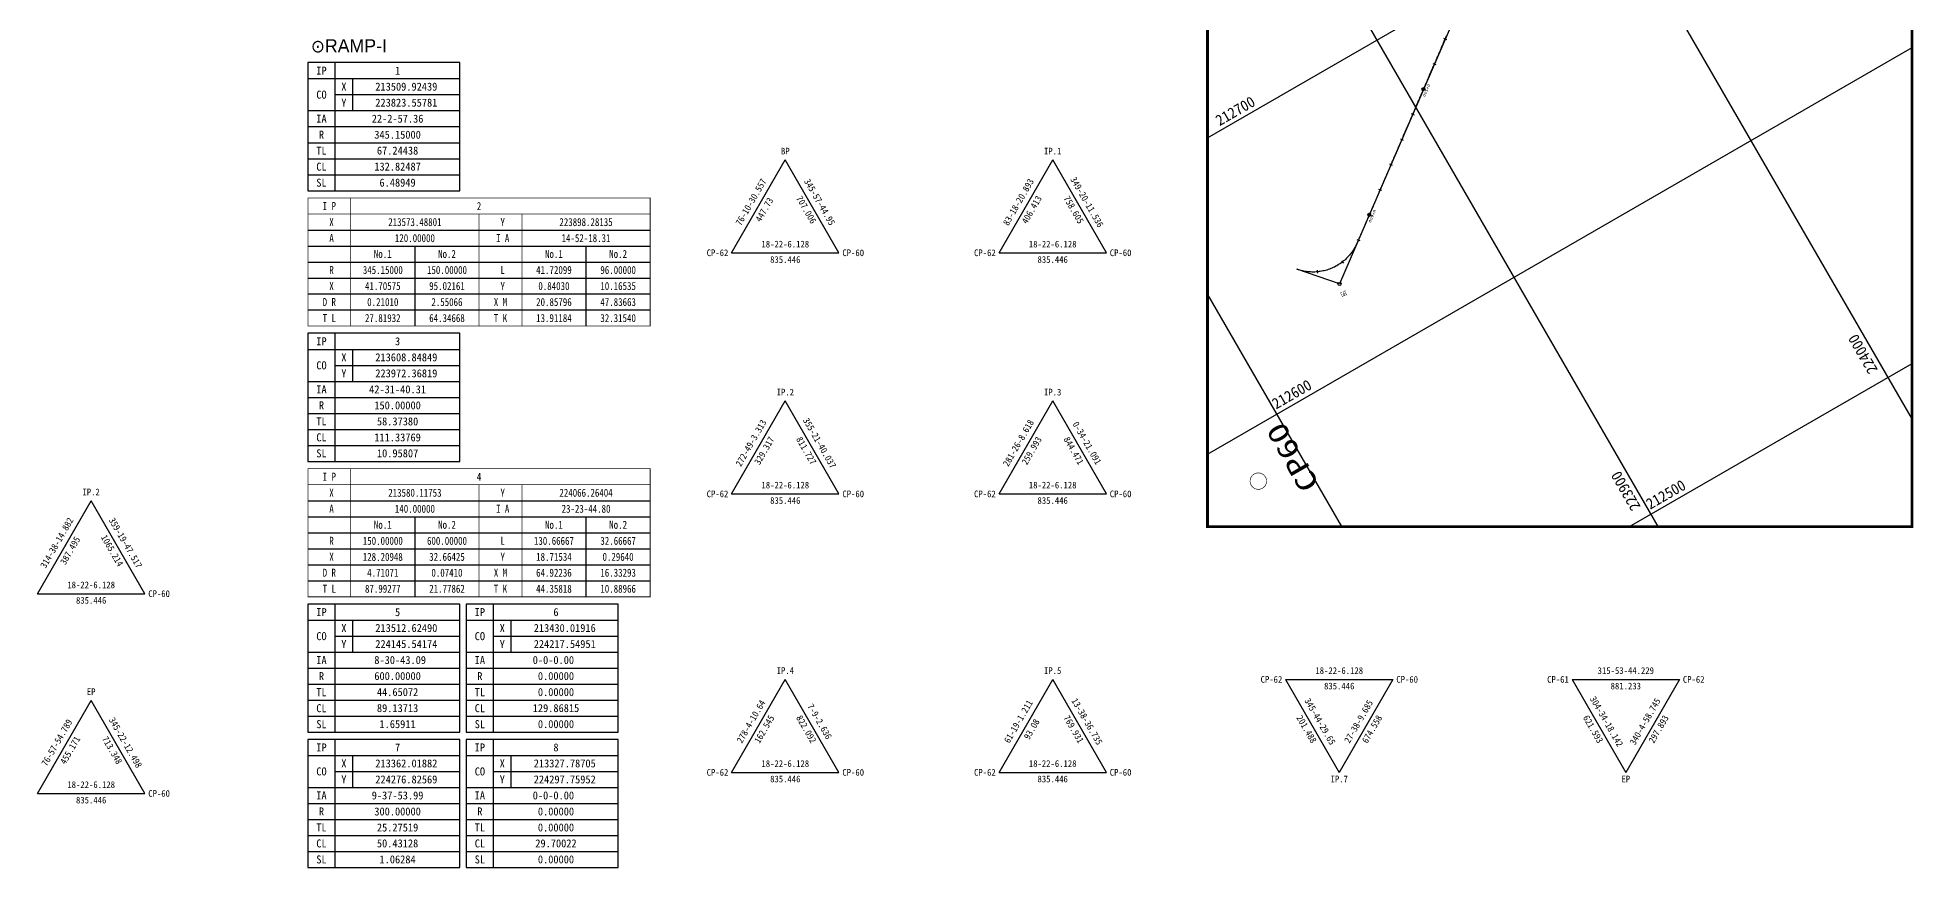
# Model space of a CAD drawing. Extents: x -2894 to -714, y 147 to 1611.
# Drawn here: x -2085 to -714, y 147 to 753 of the extents above; entities that cross this region are included whole.
import ezdxf
from ezdxf.enums import TextEntityAlignment as Align

# ---------------------------------------------------------------- set-up
doc = ezdxf.new("R2010")
doc.units = 0
doc.header["$MEASUREMENT"] = 0
doc.layers.get('0').update_dxf_attribs({"linetype": 'CONTINUOUS'})
for name, color, linetype in [('CA-ALGN-CNTL', 2, 'CONTINUOUS'), ('CA-ALGN-IPLN', 1, 'CONTINUOUS'), ('CA-ALGN-IPSM', 2, 'CONTINUOUS'), ('CA-ALGN-STSM', 2, 'CONTINUOUS'), ('CA-ALGN-TBSM', 2, 'CONTINUOUS'), ('CA-ALGN-TEXT', 3, 'CONTINUOUS'), ('CA-DIML', 1, 'CONTINUOUS'), ('CA-DIMT', 3, 'CONTINUOUS'), ('CA-TABL-LIN1', 4, 'CONTINUOUS'), ('CA-TABL-LIN2', 1, 'CONTINUOUS'), ('CA-TABL-TEX2', 3, 'CONTINUOUS'), ('CV-GRID-BORD', 4, 'CONTINUOUS'), ('CV-GRID-LINE', 1, 'CONTINUOUS'), ('CV-GRID-TEXT', 4, 'CONTINUOUS'), ('CV-SURV-SYMB', 3, 'CONTINUOUS'), ('CV-SURV-TEXT', 3, 'CONTINUOUS'), ('CZ-TEX1', 6, 'CONTINUOUS')]:
    doc.layers.add(name, color=color, linetype=linetype)
doc.styles.add('GHS', font='DotumChe.ttf')
doc.styles.add('GTXT', font='DotumChe.ttf')

# ---------------------------------------------------------------- blocks, each defined once
blk = doc.blocks.new('CVSVCPM')
at = {"const_width": 0.15}
blk.add_lwpolyline([(0, 2, -1), (0, -2, -1), (0, 2)], format="xyb", dxfattribs=at)
at = {"style": 'GTXT', "flags": 1}
blk.add_attdef('NO', text='', height=2.5, dxfattribs=at).set_placement((0, 4.76), align=Align.MIDDLE)
blk = doc.blocks.new('CACTCRV')
at = {"layer": 'CA-TABL-LIN1'}
blk.add_line((-15.25, -20), (-15.25, 20), dxfattribs=at)
blk.add_lwpolyline([(-23.75, -20), (23.75, -20), (23.75, 20), (-23.75, 20)], close=True, dxfattribs=at)
at = {"layer": 'CA-TABL-LIN2'}
for p, q in [((-23.75, 15), (23.75, 15)), ((-9.75, 5), (-9.75, 15)), ((-15.25, 10), (23.75, 10)), ((-23.75, 5), (23.75, 5)), ((-23.75, 0), (23.75, 0)), ((-23.75, -5), (23.75, -5)), ((-23.75, -10), (23.75, -10)), ((-23.75, -15), (23.75, -15))]:
    blk.add_line(p, q, dxfattribs=at)
at = {"layer": 'CA-TABL-TEX2', "style": 'GTXT'}
for s, p in [('IP', (-19.5, 17.5)), ('X', (-12.5, 12.5)), ('CO', (-19.5, 10)), ('Y', (-12.5, 7.5)), ('IA', (-19.5, 2.5)), ('R', (-19.5, -2.5)), ('TL', (-19.5, -7.5)), ('CL', (-19.5, -12.5)), ('SL', (-19.5, -17.5))]:
    blk.add_text(s, height=2.5, dxfattribs=at).set_placement(p, align=Align.MIDDLE_CENTER)
at = {"layer": 'CA-TABL-TEX2', "style": 'GTXT', "flags": 4}
for tag, p in [('IPNO', (4.25, 17.5)), ('COX', (7, 12.5)), ('COY', (7, 7.5)), ('IA', (4.25, 2.5)), ('R', (4.25, -2.5)), ('TL', (4.25, -7.5)), ('CL', (4.25, -12.5)), ('SL', (4.25, -17.5))]:
    blk.add_attdef(tag, text='', height=2.5, dxfattribs=at).set_placement(p, align=Align.MIDDLE)
blk = doc.blocks.new('CAIPMRK')
at = {"const_width": 0.1}
blk.add_lwpolyline([(-2, 0, -1), (2, 0, -1)], format="xyb", close=True, dxfattribs=at)
blk.add_circle((0, 0), 1.5)
blk = doc.blocks.new('CASTAMM')
blk.add_line((0, -1.5), (0, 1.5))
blk.add_circle((0, 0), 1.3)
at = {"style": 'GTXT', "flags": 1}
for tag, p in [('XSEC_DAT', (0, -6.9)), ('STA_DST', (0, -3.6))]:
    blk.add_attdef(tag, text='', height=2.5, dxfattribs=at).set_placement(p, align=Align.MIDDLE)
blk = doc.blocks.new('CASTAMS')
blk.add_line((0, -1.5), (0, 1.5))
at = {"style": 'GTXT', "flags": 1}
for tag, p in [('XSEC_DAT', (0, -6.9)), ('STA_DST', (0, -3.6))]:
    blk.add_attdef(tag, text='', height=2.5, dxfattribs=at).set_placement(p, align=Align.MIDDLE)

msp = doc.modelspace()

# ---------------------------------------------------------------- linework, layer by layer
at = {"layer": 'CA-ALGN-CNTL'}
msp.add_lwpolyline([(-1055.8, 753.9), (-1056.2, 753), (-1056.6, 752.1), (-1057, 751.2), (-1057.4, 750.2), (-1057.8, 749.3), (-1058.2, 748.4), (-1058.6, 747.5), (-1059, 746.6), (-1059.4, 745.7), (-1059.8, 744.7), (-1060.2, 743.8), (-1060.5, 742.9), (-1060.9, 742), (-1061.3, 741.1), (-1061.7, 740.1), (-1062.1, 739.2), (-1062.5, 738.3), (-1062.9, 737.4), (-1063.3, 736.5), (-1063.7, 735.6), (-1064.1, 734.6), (-1064.5, 733.7), (-1064.9, 732.8), (-1065.3, 731.9), (-1065.7, 731), (-1066.1, 730), (-1066.5, 729.1), (-1066.9, 728.2), (-1067.3, 727.3), (-1067.7, 726.4), (-1068.1, 725.4), (-1068.5, 724.5), (-1068.9, 723.6), (-1069.3, 722.7), (-1069.6, 721.8), (-1070, 720.9), (-1070.4, 719.9), (-1070.8, 719), (-1071.2, 718.1), (-1071.6, 717.2), (-1072, 716.3), (-1072.4, 715.3), (-1072.8, 714.4), (-1073.2, 713.5), (-1073.6, 712.6), (-1074, 711.7), (-1074.4, 710.8), (-1074.8, 709.8), (-1075.2, 708.9), (-1075.6, 708), (-1076, 707.1), (-1076.4, 706.2), (-1076.8, 705.2), (-1077.2, 704.3), (-1077.6, 703.4), (-1078, 702.5), (-1078.4, 701.6), (-1078.7, 700.7), (-1079.1, 699.7), (-1079.5, 698.8), (-1079.9, 697.9), (-1080.3, 697), (-1080.7, 696.1), (-1081.1, 695.1), (-1081.5, 694.2), (-1081.9, 693.3), (-1082.3, 692.4), (-1082.7, 691.5), (-1083.1, 690.5), (-1083.5, 689.6), (-1083.9, 688.7), (-1084.3, 687.8), (-1084.7, 686.9), (-1085.1, 686), (-1085.5, 685), (-1085.9, 684.1), (-1086.3, 683.2), (-1086.7, 682.3), (-1087.1, 681.4), (-1087.5, 680.4), (-1087.8, 679.5), (-1088.2, 678.6), (-1088.6, 677.7), (-1089, 676.8), (-1089.4, 675.9), (-1089.8, 674.9), (-1090.2, 674), (-1090.6, 673.1), (-1091, 672.2), (-1091.4, 671.3), (-1091.8, 670.3), (-1092.2, 669.4), (-1092.6, 668.5), (-1093, 667.6), (-1093.4, 666.7), (-1093.8, 665.8), (-1094.2, 664.8), (-1094.6, 663.9), (-1095, 663), (-1095.4, 662.1), (-1095.8, 661.2), (-1096.2, 660.2), (-1096.6, 659.3), (-1096.9, 658.4), (-1097.3, 657.5), (-1097.7, 656.6), (-1098.1, 655.7), (-1098.5, 654.7), (-1098.9, 653.8), (-1099.3, 652.9), (-1099.7, 652), (-1100.1, 651.1), (-1100.5, 650.1), (-1100.9, 649.2), (-1101.3, 648.3), (-1101.7, 647.4), (-1102.1, 646.5), (-1102.5, 645.5), (-1102.9, 644.6), (-1103.3, 643.7), (-1103.7, 642.8), (-1104.1, 641.9), (-1104.5, 641), (-1104.9, 640), (-1105.3, 639.1), (-1105.7, 638.2), (-1106, 637.3), (-1106.4, 636.4), (-1106.8, 635.4), (-1107.2, 634.5), (-1107.6, 633.6), (-1108, 632.7), (-1108.4, 631.8), (-1108.8, 630.9), (-1109.2, 629.9), (-1109.6, 629), (-1110, 628.1), (-1110.4, 627.2), (-1110.8, 626.3), (-1111.2, 625.3), (-1111.6, 624.4), (-1112, 623.5), (-1112.4, 622.6), (-1112.8, 621.7), (-1113.2, 620.8), (-1113.6, 619.8), (-1114, 618.9), (-1114.4, 618), (-1114.8, 617.1), (-1115.1, 616.2), (-1115.5, 615.2), (-1115.9, 614.3), (-1116.3, 613.4), (-1116.7, 612.5), (-1117.1, 611.6), (-1117.5, 610.6), (-1117.9, 609.7), (-1118.3, 608.8), (-1118.7, 607.9), (-1119.1, 607), (-1119.5, 606.1), (-1119.9, 605.1), (-1120.3, 604.2), (-1120.7, 603.3), (-1120.9, 602.9), (-1121.1, 602.4), (-1121.5, 601.5), (-1122, 600.6), (-1122.4, 599.7), (-1122.9, 598.8), (-1123.5, 598), (-1124, 597.1), (-1124.6, 596.3), (-1125.2, 595.5), (-1125.8, 594.7), (-1126.4, 594), (-1127.1, 593.2), (-1127.8, 592.5), (-1128.5, 591.8), (-1129.2, 591.1), (-1129.9, 590.4), (-1130.7, 589.8), (-1131.5, 589.1), (-1132.3, 588.5), (-1133.1, 587.9), (-1133.9, 587.4), (-1134.8, 586.9), (-1135.6, 586.3), (-1136.5, 585.9), (-1137.4, 585.4), (-1138.3, 585), (-1139.2, 584.6), (-1140.1, 584.2), (-1141, 583.8), (-1142, 583.5), (-1142.9, 583.2), (-1143.9, 582.9), (-1144.9, 582.7), (-1145.9, 582.5), (-1146.8, 582.3), (-1147.8, 582.1), (-1148.8, 582), (-1149.8, 581.9), (-1150.8, 581.8), (-1151.8, 581.7), (-1152.8, 581.7), (-1153.8, 581.7), (-1154.8, 581.8), (-1155.8, 581.8), (-1156.8, 581.9), (-1157.8, 582), (-1158.8, 582.2), (-1159.8, 582.4), (-1160.7, 582.6), (-1161.7, 582.8), (-1162.7, 583.1), (-1163.6, 583.4), (-1164.5, 583.6), (-1164.6, 583.7), (-1164.8, 583.8)], dxfattribs=at)
at = {"layer": 'CA-ALGN-IPLN'}
for p, q in [((-1037.2, 797), (-1133.7, 573)), ((-1133.7, 573), (-1164.8, 583.8))]:
    msp.add_line(p, q, dxfattribs=at)
at = {"layer": 'CA-DIML'}
for p, q in [((-1577.7, 595.8), (-1538.5, 663.7)), ((-1499.3, 595.8), (-1538.5, 663.7)), ((-1382.4, 595.8), (-1343.2, 663.7)), ((-1304, 595.8), (-1343.2, 663.7)), ((-1577.7, 595.8), (-1499.3, 595.8)), ((-1382.4, 595.8), (-1304, 595.8)), ((-1577.7, 419.7), (-1538.5, 487.6)), ((-1499.3, 419.7), (-1538.5, 487.6)), ((-1382.4, 419.7), (-1343.2, 487.6)), ((-1304, 419.7), (-1343.2, 487.6)), ((-2084.7, 346.8), (-2045.5, 414.7)), ((-2006.3, 346.8), (-2045.5, 414.7)), ((-1577.7, 419.7), (-1499.3, 419.7)), ((-1382.4, 419.7), (-1304, 419.7)), ((-2084.7, 346.8), (-2006.3, 346.8)), ((-1577.7, 216.3), (-1538.5, 284.2)), ((-1499.3, 216.3), (-1538.5, 284.2)), ((-1382.4, 216.3), (-1343.2, 284.2)), ((-1304, 216.3), (-1343.2, 284.2)), ((-1173.1, 284.2), (-1094.7, 284.2)), ((-1173.1, 284.2), (-1133.9, 216.3)), ((-1094.7, 284.2), (-1133.9, 216.3)), ((-963.8, 284.2), (-885.4, 284.2)), ((-963.8, 284.2), (-924.6, 216.3)), ((-885.4, 284.2), (-924.6, 216.3)), ((-2084.7, 200.9), (-2045.5, 268.8)), ((-2006.3, 200.9), (-2045.5, 268.8)), ((-1577.7, 216.3), (-1499.3, 216.3)), ((-1382.4, 216.3), (-1304, 216.3)), ((-2084.7, 200.9), (-2006.3, 200.9))]:
    msp.add_line(p, q, dxfattribs=at)
at = {"layer": 'CA-TABL-LIN1', "const_width": 0.519}
msp.add_lwpolyline([(-1887.2, 542.3), (-1887.2, 635.8), (-1637.2, 635.8), (-1637.2, 542.3)], close=True, dxfattribs=at)
for points in [[(-1855.9, 635.8), (-1855.9, 542.3)], [(-1762.2, 624.1), (-1762.2, 542.3)], [(-1730.9, 624.1), (-1730.9, 542.3)], [(-1887.2, 344.5), (-1887.2, 438.1), (-1637.2, 438.1), (-1637.2, 344.5), (-1887.2, 344.5)], [(-1855.9, 438.1), (-1855.9, 344.5)], [(-1762.2, 426.4), (-1762.2, 344.5)], [(-1730.9, 426.4), (-1730.9, 344.5)]]:
    msp.add_lwpolyline(points, dxfattribs=at)
at = {"layer": 'CA-TABL-LIN2'}
for p, q in [((-1887.2, 612.4), (-1637.2, 612.4)), ((-1887.2, 600.7), (-1637.2, 600.7)), ((-1809.1, 600.7), (-1809.1, 542.3)), ((-1684.1, 600.7), (-1684.1, 542.3)), ((-1887.2, 589), (-1637.2, 589)), ((-1887.2, 577.3), (-1637.2, 577.3)), ((-1887.2, 565.7), (-1637.2, 565.7)), ((-1887.2, 554), (-1637.2, 554)), ((-1887.2, 414.7), (-1637.2, 414.7)), ((-1887.2, 403), (-1637.2, 403)), ((-1809.1, 403), (-1809.1, 344.5)), ((-1684.1, 403), (-1684.1, 344.5)), ((-1887.2, 391.3), (-1637.2, 391.3)), ((-1887.2, 379.6), (-1637.2, 379.6)), ((-1887.2, 367.9), (-1637.2, 367.9)), ((-1887.2, 356.2), (-1637.2, 356.2))]:
    msp.add_line(p, q, dxfattribs=at)
at = {"layer": 'CA-TABL-LIN2', "const_width": 0.519}
for points in [[(-1887.2, 624.1), (-1637.2, 624.1)], [(-1887.2, 426.4), (-1637.2, 426.4)]]:
    msp.add_lwpolyline(points, dxfattribs=at)
at = {"layer": 'CV-GRID-BORD', "const_width": 2}
msp.add_lwpolyline([(-1230.1, 760.4), (-1230.1, 395.8), (-715.5, 395.8), (-715.5, 1583.9), (-1230.1, 1583.9), (-2036.7, 1583.9), (-2036.7, 760.4)], close=True, dxfattribs=at)
at = {"layer": 'CV-GRID-LINE'}
for p, q in [((-1587.2, 1583.9), (-901.2, 395.8)), ((-1356.3, 1583.9), (-715.5, 474)), ((-1230.1, 679.7), (-715.5, 976.8)), ((-1230.1, 448.7), (-715.5, 745.8)), ((-1230.1, 565.4), (-1132.2, 395.8)), ((-921.8, 395.8), (-715.5, 514.9))]:
    msp.add_line(p, q, dxfattribs=at)

# ---------------------------------------------------------------- block references
at = {"layer": 'CA-ALGN-IPSM', "xscale": 0.750000000000071, "yscale": 0.75, "rotation": 24.43780343296509}
msp.add_blockref('CAIPMRK', (-1133.7, 573), dxfattribs=at)
at = {"layer": 'CA-ALGN-STSM', "yscale": 0.75, "zscale": 0.75}
for p, xscale, rotation in [((-1056.6, 752.1), 0.7499999999998184, 246.693254257126), ((-1064.5, 733.7), 0.7500000000001231, 246.6932542581255), ((-1080.3, 697), 0.7500000000002051, 246.6934839688063), ((-1088.2, 678.6), 0.7499999999998622, 246.6933127875274), ((-1096.2, 660.2), 0.750000000000104, 246.6932542559338), ((-1104.1, 641.9), 0.7499999999998899, 246.6932542565864), ((-1119.9, 605.1), 0.7500000000000729, 246.6934839676005), ((-1131.5, 589.1), 0.7499999999999136, 218.0113955181869), ((-1149.8, 581.9), 0.7499999999999872, 185.2707990784999)]:
    msp.add_blockref('CASTAMS', p, dxfattribs=dict(at, xscale=xscale, rotation=rotation))
at = {"layer": 'CA-ALGN-STSM', "yscale": 0.849999999999909}
for p, xscale, rotation in [((-1072.4, 715.3), 0.8500000000000674, 68.11235054115305), ((-1112, 623.5), 0.8499999999999762, 62.58590136377698)]:
    msp.add_blockref('CASTAMM', p, dxfattribs=dict(at, xscale=xscale, rotation=rotation))
at = {"layer": 'CA-ALGN-TBSM'}
ref = msp.add_blockref('CACTCRV', (-1831.7, 687.9), dxfattribs=dict(at, xscale=2.337662249847199, yscale=2.33766224984754, zscale=2.337662249847499))
ref.add_attrib('IPNO', '1', dxfattribs={"layer": 'CA-TABL-TEX2', "height": 5.84, "style": 'GTXT'}).set_placement((-1821.7, 728.8), align=Align.MIDDLE)
ref.add_attrib('COX', '213509.92439', dxfattribs={"layer": 'CA-TABL-TEX2', "height": 5.844, "style": 'GTXT'}).set_placement((-1815.3, 717.1), align=Align.MIDDLE)
ref.add_attrib('COY', '223823.55781', dxfattribs={"layer": 'CA-TABL-TEX2', "height": 5.844, "style": 'GTXT'}).set_placement((-1815.3, 705.4), align=Align.MIDDLE)
ref.add_attrib('IA', '22-2-57.36', dxfattribs={"layer": 'CA-TABL-TEX2', "height": 5.84, "style": 'GTXT'}).set_placement((-1821.7, 693.7), align=Align.MIDDLE)
ref.add_attrib('R', '345.15000', dxfattribs={"layer": 'CA-TABL-TEX2', "height": 5.84, "style": 'GTXT'}).set_placement((-1821.7, 682), align=Align.MIDDLE)
ref.add_attrib('TL', '67.24438', dxfattribs={"layer": 'CA-TABL-TEX2', "height": 5.84, "style": 'GTXT'}).set_placement((-1821.7, 670.4), align=Align.MIDDLE)
ref.add_attrib('CL', '132.82487', dxfattribs={"layer": 'CA-TABL-TEX2', "height": 5.84, "style": 'GTXT'}).set_placement((-1821.7, 658.7), align=Align.MIDDLE)
ref.add_attrib('SL', '6.48949', dxfattribs={"layer": 'CA-TABL-TEX2', "height": 5.84, "style": 'GTXT'}).set_placement((-1821.7, 647), align=Align.MIDDLE)
ref = msp.add_blockref('CACTCRV', (-1831.7, 490.2), dxfattribs=dict(at, xscale=2.337662249847199, yscale=2.33766224984754, zscale=2.337662249847499))
ref.add_attrib('IPNO', '3', dxfattribs={"layer": 'CA-TABL-TEX2', "height": 5.84, "style": 'GTXT'}).set_placement((-1821.7, 531.1), align=Align.MIDDLE)
ref.add_attrib('COX', '213608.84849', dxfattribs={"layer": 'CA-TABL-TEX2', "height": 5.844, "style": 'GTXT'}).set_placement((-1815.3, 519.4), align=Align.MIDDLE)
ref.add_attrib('COY', '223972.36819', dxfattribs={"layer": 'CA-TABL-TEX2', "height": 5.844, "style": 'GTXT'}).set_placement((-1815.3, 507.7), align=Align.MIDDLE)
ref.add_attrib('IA', '42-31-40.31', dxfattribs={"layer": 'CA-TABL-TEX2', "height": 5.844, "style": 'GTXT'}).set_placement((-1821.7, 496), align=Align.MIDDLE)
ref.add_attrib('R', '150.00000', dxfattribs={"layer": 'CA-TABL-TEX2', "height": 5.84, "style": 'GTXT'}).set_placement((-1821.7, 484.3), align=Align.MIDDLE)
ref.add_attrib('TL', '58.37380', dxfattribs={"layer": 'CA-TABL-TEX2', "height": 5.84, "style": 'GTXT'}).set_placement((-1821.7, 472.6), align=Align.MIDDLE)
ref.add_attrib('CL', '111.33769', dxfattribs={"layer": 'CA-TABL-TEX2', "height": 5.84, "style": 'GTXT'}).set_placement((-1821.7, 460.9), align=Align.MIDDLE)
ref.add_attrib('SL', '10.95807', dxfattribs={"layer": 'CA-TABL-TEX2', "height": 5.84, "style": 'GTXT'}).set_placement((-1821.7, 449.3), align=Align.MIDDLE)
ref = msp.add_blockref('CACTCRV', (-1831.7, 292.4), dxfattribs=dict(at, xscale=2.337662249847199, yscale=2.33766224984754, zscale=2.337662249847499))
ref.add_attrib('IPNO', '5', dxfattribs={"layer": 'CA-TABL-TEX2', "height": 5.84, "style": 'GTXT'}).set_placement((-1821.7, 333.3), align=Align.MIDDLE)
ref.add_attrib('COX', '213512.62490', dxfattribs={"layer": 'CA-TABL-TEX2', "height": 5.844, "style": 'GTXT'}).set_placement((-1815.3, 321.7), align=Align.MIDDLE)
ref.add_attrib('COY', '224145.54174', dxfattribs={"layer": 'CA-TABL-TEX2', "height": 5.844, "style": 'GTXT'}).set_placement((-1815.3, 310), align=Align.MIDDLE)
ref.add_attrib('IA', ' 8-30-43.09', dxfattribs={"layer": 'CA-TABL-TEX2', "height": 5.844, "style": 'GTXT'}).set_placement((-1821.7, 298.3), align=Align.MIDDLE)
ref.add_attrib('R', '600.00000', dxfattribs={"layer": 'CA-TABL-TEX2', "height": 5.84, "style": 'GTXT'}).set_placement((-1821.7, 286.6), align=Align.MIDDLE)
ref.add_attrib('TL', '44.65072', dxfattribs={"layer": 'CA-TABL-TEX2', "height": 5.84, "style": 'GTXT'}).set_placement((-1821.7, 274.9), align=Align.MIDDLE)
ref.add_attrib('CL', '89.13713', dxfattribs={"layer": 'CA-TABL-TEX2', "height": 5.84, "style": 'GTXT'}).set_placement((-1821.7, 263.2), align=Align.MIDDLE)
ref.add_attrib('SL', '1.65911', dxfattribs={"layer": 'CA-TABL-TEX2', "height": 5.84, "style": 'GTXT'}).set_placement((-1821.7, 251.5), align=Align.MIDDLE)
ref = msp.add_blockref('CACTCRV', (-1716, 292.4), dxfattribs=dict(at, xscale=2.337662249847199, yscale=2.33766224984754, zscale=2.337662249847499))
ref.add_attrib('IPNO', '6', dxfattribs={"layer": 'CA-TABL-TEX2', "height": 5.84, "style": 'GTXT'}).set_placement((-1706, 333.3), align=Align.MIDDLE)
ref.add_attrib('COX', '213430.01916', dxfattribs={"layer": 'CA-TABL-TEX2', "height": 5.844, "style": 'GTXT'}).set_placement((-1699.6, 321.7), align=Align.MIDDLE)
ref.add_attrib('COY', '224217.54951', dxfattribs={"layer": 'CA-TABL-TEX2', "height": 5.844, "style": 'GTXT'}).set_placement((-1699.6, 310), align=Align.MIDDLE)
ref.add_attrib('IA', '0-0-0.00 ', dxfattribs={"layer": 'CA-TABL-TEX2', "height": 5.84, "style": 'GTXT'}).set_placement((-1706, 298.3), align=Align.MIDDLE)
ref.add_attrib('R', '0.00000', dxfattribs={"layer": 'CA-TABL-TEX2', "height": 5.84, "style": 'GTXT'}).set_placement((-1706, 286.6), align=Align.MIDDLE)
ref.add_attrib('TL', '0.00000', dxfattribs={"layer": 'CA-TABL-TEX2', "height": 5.84, "style": 'GTXT'}).set_placement((-1706, 274.9), align=Align.MIDDLE)
ref.add_attrib('CL', '129.86815', dxfattribs={"layer": 'CA-TABL-TEX2', "height": 5.84, "style": 'GTXT'}).set_placement((-1706, 263.2), align=Align.MIDDLE)
ref.add_attrib('SL', '0.00000', dxfattribs={"layer": 'CA-TABL-TEX2', "height": 5.84, "style": 'GTXT'}).set_placement((-1706, 251.5), align=Align.MIDDLE)
ref = msp.add_blockref('CACTCRV', (-1831.7, 193.6), dxfattribs=dict(at, xscale=2.337662249847199, yscale=2.33766224984754, zscale=2.337662249847499))
ref.add_attrib('IPNO', '7', dxfattribs={"layer": 'CA-TABL-TEX2', "height": 5.84, "style": 'GTXT'}).set_placement((-1821.7, 234.5), align=Align.MIDDLE)
ref.add_attrib('COX', '213362.01882', dxfattribs={"layer": 'CA-TABL-TEX2', "height": 5.844, "style": 'GTXT'}).set_placement((-1815.3, 222.8), align=Align.MIDDLE)
ref.add_attrib('COY', '224276.82569', dxfattribs={"layer": 'CA-TABL-TEX2', "height": 5.844, "style": 'GTXT'}).set_placement((-1815.3, 211.1), align=Align.MIDDLE)
ref.add_attrib('IA', '9-37-53.99', dxfattribs={"layer": 'CA-TABL-TEX2', "height": 5.84, "style": 'GTXT'}).set_placement((-1821.7, 199.4), align=Align.MIDDLE)
ref.add_attrib('R', '300.00000', dxfattribs={"layer": 'CA-TABL-TEX2', "height": 5.84, "style": 'GTXT'}).set_placement((-1821.7, 187.7), align=Align.MIDDLE)
ref.add_attrib('TL', '25.27519', dxfattribs={"layer": 'CA-TABL-TEX2', "height": 5.84, "style": 'GTXT'}).set_placement((-1821.7, 176), align=Align.MIDDLE)
ref.add_attrib('CL', '50.43128', dxfattribs={"layer": 'CA-TABL-TEX2', "height": 5.84, "style": 'GTXT'}).set_placement((-1821.7, 164.4), align=Align.MIDDLE)
ref.add_attrib('SL', '1.06284', dxfattribs={"layer": 'CA-TABL-TEX2', "height": 5.84, "style": 'GTXT'}).set_placement((-1821.7, 152.7), align=Align.MIDDLE)
ref = msp.add_blockref('CACTCRV', (-1716, 193.6), dxfattribs=dict(at, xscale=2.337662249847199, yscale=2.33766224984754, zscale=2.337662249847499))
ref.add_attrib('IPNO', '8', dxfattribs={"layer": 'CA-TABL-TEX2', "height": 5.84, "style": 'GTXT'}).set_placement((-1706, 234.5), align=Align.MIDDLE)
ref.add_attrib('COX', '213327.78705', dxfattribs={"layer": 'CA-TABL-TEX2', "height": 5.844, "style": 'GTXT'}).set_placement((-1699.6, 222.8), align=Align.MIDDLE)
ref.add_attrib('COY', '224297.75952', dxfattribs={"layer": 'CA-TABL-TEX2', "height": 5.844, "style": 'GTXT'}).set_placement((-1699.6, 211.1), align=Align.MIDDLE)
ref.add_attrib('IA', '0-0-0.00 ', dxfattribs={"layer": 'CA-TABL-TEX2', "height": 5.84, "style": 'GTXT'}).set_placement((-1706, 199.4), align=Align.MIDDLE)
ref.add_attrib('R', '0.00000', dxfattribs={"layer": 'CA-TABL-TEX2', "height": 5.84, "style": 'GTXT'}).set_placement((-1706, 187.7), align=Align.MIDDLE)
ref.add_attrib('TL', '0.00000', dxfattribs={"layer": 'CA-TABL-TEX2', "height": 5.84, "style": 'GTXT'}).set_placement((-1706, 176), align=Align.MIDDLE)
ref.add_attrib('CL', '29.70022', dxfattribs={"layer": 'CA-TABL-TEX2', "height": 5.84, "style": 'GTXT'}).set_placement((-1706, 164.4), align=Align.MIDDLE)
ref.add_attrib('SL', '0.00000', dxfattribs={"layer": 'CA-TABL-TEX2', "height": 5.84, "style": 'GTXT'}).set_placement((-1706, 152.7), align=Align.MIDDLE)
at = {"layer": 'CV-SURV-SYMB', "xscale": 3, "yscale": 3}
msp.add_blockref('CVSVCPM', (-1193, 429), dxfattribs=at)

# ---------------------------------------------------------------- texts
at = {"layer": 'CA-ALGN-TEXT', "style": 'GHS'}
for s, height, rotation, width, p, p2 in [('0+500', 2, 246.6933, 1.466797, (-1069.1, 719.3), (-1073, 710.2)), ('0+600', 2, 246.6933, 1.466797, (-1108.6, 627.5), (-1112.6, 618.3)), ('IP3', 3.5, 203.8131, 0.628627, (-1129.3, 568.4), (-1133.4, 566.6))]:
    msp.add_text(s, height=height, rotation=rotation, dxfattribs=dict(at, width=width)).set_placement(p, p2, align=Align.FIT)
at = {"layer": 'CA-DIMT', "style": 'GHS'}
for s, p in [('BP', (-1538.5, 666.1)), ('IP.1', (-1343.2, 666.1)), ('18-22-6.128', (-1538.5, 598.2)), ('18-22-6.128', (-1343.2, 598.2)), ('IP.2', (-1538.5, 490.1)), ('IP.3', (-1343.2, 490.1)), ('18-22-6.128', (-1538.5, 422.2)), ('18-22-6.128', (-1343.2, 422.2)), ('IP.2', (-2045.5, 417.2)), ('18-22-6.128', (-2045.5, 349.3)), ('IP.4', (-1538.5, 286.7)), ('IP.5', (-1343.2, 286.7)), ('18-22-6.128', (-1133.9, 286.7)), ('315-53-44.229', (-924.6, 286.7)), ('EP', (-2045.5, 271.3)), ('18-22-6.128', (-1538.5, 218.8)), ('18-22-6.128', (-1343.2, 218.8)), ('18-22-6.128', (-2045.5, 203.4))]:
    msp.add_text(s, height=4.9, dxfattribs=at).set_placement(p, align=Align.BOTTOM_CENTER)
for s, rotation, p in [('76-10-30.557', 60, (-1560.2, 630.9)), ('345-57-44.95', 300, (-1516.8, 630.9)), ('83-18-20.893', 60, (-1364.9, 630.9)), ('349-20-11.536', 300, (-1321.5, 630.9)), ('272-49-3.313', 60, (-1560.2, 454.9)), ('355-21-40.037', 300, (-1516.8, 454.9)), ('281-26-8.618', 60, (-1364.9, 454.9)), ('0-34-21.091', 300, (-1321.5, 454.9)), ('314-38-14.882', 60, (-2067.2, 382)), ('359-19-47.517', 300, (-2023.8, 382)), ('278-4-10.64', 60, (-1560.2, 251.5)), ('7-9-2.636', 300, (-1516.8, 251.5)), ('61-19-1.211', 60, (-1364.9, 251.5)), ('13-38-36.735', 300, (-1321.5, 251.5)), ('345-44-29.65', 300, (-1151.3, 251.5)), ('27-38-9.685', 60, (-1116.4, 251.5)), ('304-34-18.142', 300, (-942, 251.5)), ('340-4-58.745', 60, (-907.1, 251.5)), ('76-57-54.789', 60, (-2067.2, 236.1)), ('345-22-12.498', 300, (-2023.8, 236.1))]:
    msp.add_text(s, height=4.9, rotation=rotation, dxfattribs=at).set_placement(p, align=Align.BOTTOM_CENTER)
for s, rotation, p in [('447.73', 60, (-1556, 628.5)), ('707.006', 300, (-1521, 628.5)), ('406.413', 60, (-1360.7, 628.5)), ('758.605', 300, (-1325.7, 628.5)), ('329.317', 60, (-1556, 452.5)), ('811.727', 300, (-1521, 452.5)), ('259.993', 60, (-1360.7, 452.5)), ('844.471', 300, (-1325.7, 452.5)), ('387.495', 60, (-2063, 379.5)), ('1065.214', 300, (-2028, 379.5)), ('162.545', 60, (-1556, 249.1)), ('822.092', 300, (-1521, 249.1)), ('93.08', 60, (-1360.7, 249.1)), ('769.931', 300, (-1325.7, 249.1)), ('201.488', 300, (-1155.6, 249.1)), ('674.558', 60, (-1112.1, 249.1)), ('621.593', 300, (-946.3, 249.1)), ('297.893', 60, (-902.8, 249.1)), ('455.171', 60, (-2063, 233.7)), ('713.348', 300, (-2028, 233.7))]:
    msp.add_text(s, height=4.9, rotation=rotation, dxfattribs=at).set_placement(p, align=Align.TOP_CENTER)
for s, p in [('CP-62', (-1580.1, 595.8)), ('CP-62', (-1384.8, 595.8)), ('CP-62', (-1580.1, 419.7)), ('CP-62', (-1384.8, 419.7)), ('CP-62', (-1175.5, 284.2)), ('CP-61', (-966.2, 284.2)), ('CP-62', (-1580.1, 216.3)), ('CP-62', (-1384.8, 216.3))]:
    msp.add_text(s, height=4.9, dxfattribs=at).set_placement(p, align=Align.MIDDLE_RIGHT)
for s, p in [('835.446', (-1538.5, 593.3)), ('835.446', (-1343.2, 593.3)), ('835.446', (-1538.5, 417.3)), ('835.446', (-1343.2, 417.3)), ('835.446', (-2045.5, 344.4)), ('835.446', (-1133.9, 281.8)), ('881.233', (-924.6, 281.8)), ('835.446', (-1538.5, 213.9)), ('835.446', (-1343.2, 213.9)), ('IP.7', (-1133.9, 213.9)), ('EP', (-924.6, 213.9)), ('835.446', (-2045.5, 198.5))]:
    msp.add_text(s, height=4.9, dxfattribs=at).set_placement(p, align=Align.TOP_CENTER)
for s, p in [('CP-60', (-1496.8, 595.8)), ('CP-60', (-1301.5, 595.8)), ('CP-60', (-1496.8, 419.7)), ('CP-60', (-1301.5, 419.7)), ('CP-60', (-2003.8, 346.8)), ('CP-60', (-1092.2, 284.2)), ('CP-62', (-882.9, 284.2)), ('CP-60', (-1496.8, 216.3)), ('CP-60', (-1301.5, 216.3)), ('CP-60', (-2003.8, 200.9))]:
    msp.add_text(s, height=4.9, dxfattribs=at).set_placement(p, align=Align.MIDDLE_LEFT)
at = {"layer": 'CA-TABL-TEX2', "style": 'GHS', "width": 0.814887}
for s, height, p, p2 in [('I P', 5.84, (-1876.4, 627), (-1866.7, 627)), ('2', 5.84, (-1763.8, 627), (-1760.6, 627)), (' X', 5.84, (-1874.8, 615.3), (-1868.3, 615.3)), ('213573.48801', 5.844, (-1828.5, 615.3), (-1789.6, 615.3)), (' Y', 5.84, (-1749.8, 615.3), (-1743.3, 615.3)), ('223898.28135', 5.844, (-1703.5, 615.3), (-1664.6, 615.3)), (' A', 5.84, (-1874.8, 603.6), (-1868.3, 603.6)), ('120.00000', 5.84, (-1823.7, 603.6), (-1794.4, 603.6)), (' I A', 5.84, (-1753, 603.6), (-1740.1, 603.6)), ('14-52-18.31', 5.844, (-1701.9, 603.6), (-1666.2, 603.6)), ('No.1', 5.84, (-1839, 592), (-1826, 592)), ('No.2', 5.84, (-1792.1, 592), (-1779.1, 592)), ('No.1', 5.84, (-1714, 592), (-1701, 592)), ('No.2', 5.84, (-1667.1, 592), (-1654.1, 592)), (' R', 5.84, (-1874.8, 580.3), (-1868.3, 580.3)), ('345.15000', 5.84, (-1847.1, 580.3), (-1817.9, 580.3)), ('150.00000', 5.84, (-1800.2, 580.3), (-1771, 580.3)), (' L', 5.84, (-1749.8, 580.3), (-1743.3, 580.3)), ('41.72099', 5.84, (-1720.5, 580.3), (-1694.5, 580.3)), ('96.00000', 5.84, (-1673.6, 580.3), (-1647.6, 580.3)), ('D R', 5.84, (-1876.4, 556.9), (-1866.7, 556.9)), (' X', 5.84, (-1874.8, 568.6), (-1868.3, 568.6)), ('41.70575', 5.84, (-1845.5, 568.6), (-1819.5, 568.6)), ('0.21010', 5.84, (-1843.9, 556.9), (-1821.1, 556.9)), ('95.02161', 5.84, (-1798.6, 568.6), (-1772.6, 568.6)), ('2.55066', 5.84, (-1797, 556.9), (-1774.3, 556.9)), ('X M', 5.84, (-1751.4, 556.9), (-1741.7, 556.9)), (' Y', 5.84, (-1749.8, 568.6), (-1743.3, 568.6)), ('20.85796', 5.84, (-1720.5, 556.9), (-1694.5, 556.9)), ('0.84030', 5.84, (-1718.9, 568.6), (-1696.1, 568.6)), ('47.83663', 5.84, (-1673.6, 556.9), (-1647.6, 556.9)), ('10.16535', 5.84, (-1673.6, 568.6), (-1647.6, 568.6)), ('T L', 5.84, (-1876.4, 545.2), (-1866.7, 545.2)), ('27.81932', 5.84, (-1845.5, 545.2), (-1819.5, 545.2)), ('64.34668', 5.84, (-1798.6, 545.2), (-1772.6, 545.2)), ('T K', 5.84, (-1751.4, 545.2), (-1741.7, 545.2)), ('13.91184', 5.84, (-1720.5, 545.2), (-1694.5, 545.2)), ('32.31540', 5.84, (-1673.6, 545.2), (-1647.6, 545.2)), ('I P', 5.84, (-1876.4, 429.3), (-1866.7, 429.3)), ('4', 5.84, (-1763.8, 429.3), (-1760.6, 429.3)), (' A', 5.84, (-1874.8, 405.9), (-1868.3, 405.9)), (' X', 5.84, (-1874.8, 417.6), (-1868.3, 417.6)), ('213580.11753', 5.844, (-1828.5, 417.6), (-1789.6, 417.6)), ('140.00000', 5.84, (-1823.7, 405.9), (-1794.4, 405.9)), (' I A', 5.84, (-1753, 405.9), (-1740.1, 405.9)), (' Y', 5.84, (-1749.8, 417.6), (-1743.3, 417.6)), ('224066.26404', 5.844, (-1703.5, 417.6), (-1664.6, 417.6)), ('23-23-44.80', 5.844, (-1701.9, 405.9), (-1666.2, 405.9)), ('No.1', 5.84, (-1839, 394.2), (-1826, 394.2)), ('No.2', 5.84, (-1792.1, 394.2), (-1779.1, 394.2)), ('No.1', 5.84, (-1714, 394.2), (-1701, 394.2)), ('No.2', 5.84, (-1667.1, 394.2), (-1654.1, 394.2)), (' R', 5.84, (-1874.8, 382.5), (-1868.3, 382.5)), ('150.00000', 5.84, (-1847.1, 382.5), (-1817.9, 382.5)), ('600.00000', 5.84, (-1800.2, 382.5), (-1771, 382.5)), (' L', 5.84, (-1749.8, 382.5), (-1743.3, 382.5)), ('130.66667', 5.84, (-1722.1, 382.5), (-1692.9, 382.5)), ('32.66667', 5.84, (-1673.6, 382.5), (-1647.6, 382.5)), (' X', 5.84, (-1874.8, 370.8), (-1868.3, 370.8)), ('128.20948', 5.84, (-1847.1, 370.8), (-1817.9, 370.8)), ('32.66425', 5.84, (-1798.6, 370.8), (-1772.6, 370.8)), (' Y', 5.84, (-1749.8, 370.8), (-1743.3, 370.8)), ('18.71534', 5.84, (-1720.5, 370.8), (-1694.5, 370.8)), ('0.29640', 5.84, (-1672, 370.8), (-1649.3, 370.8)), ('D R', 5.84, (-1876.4, 359.2), (-1866.7, 359.2)), ('4.71071', 5.84, (-1843.9, 359.2), (-1821.1, 359.2)), ('0.07410', 5.84, (-1797, 359.2), (-1774.3, 359.2)), ('X M', 5.84, (-1751.4, 359.2), (-1741.7, 359.2)), ('64.92236', 5.84, (-1720.5, 359.2), (-1694.5, 359.2)), ('16.33293', 5.84, (-1673.6, 359.2), (-1647.6, 359.2)), ('T L', 5.84, (-1876.4, 347.5), (-1866.7, 347.5)), ('87.99277', 5.84, (-1845.5, 347.5), (-1819.5, 347.5)), ('21.77862', 5.84, (-1798.6, 347.5), (-1772.6, 347.5)), ('T K', 5.84, (-1751.4, 347.5), (-1741.7, 347.5)), ('44.35818', 5.84, (-1720.5, 347.5), (-1694.5, 347.5)), ('10.88966', 5.84, (-1673.6, 347.5), (-1647.6, 347.5))]:
    msp.add_text(s, height=height, rotation=0, dxfattribs=at).set_placement(p, p2, align=Align.FIT)
at = {"layer": 'CV-GRID-TEXT', "style": 'GHS'}
for s, rotation, p in [('212700', 30, (-1221.3, 688.2)), ('224000', 120, (-740.3, 510.3)), ('212600', 30, (-1180, 481.3)), ('223900', 120, (-913.5, 410.3)), ('212500', 30, (-906.8, 408.1))]:
    msp.add_text(s, height=8, rotation=rotation, dxfattribs=at).set_placement(p)
at = {"layer": 'CV-SURV-TEXT', "style": 'GHS', "width": 1.320117}
msp.add_text('CP60', height=15, rotation=120, dxfattribs=at).set_placement((-1148.1, 426.8), (-1175.1, 473.5), align=Align.FIT)
at = {"layer": 'CZ-TEX1', "insert": (-1885, 751.8), "char_height": 9.672, "width": 89.598, "attachment_point": 1, "style": 'GHS'}
msp.add_mtext('\\fﾵﾸ\uffbf\ufff2ￃﾼ|b0|i0|c129|p49;⊙RAMP-I', dxfattribs=at)

doc.saveas('drawing.dxf')
